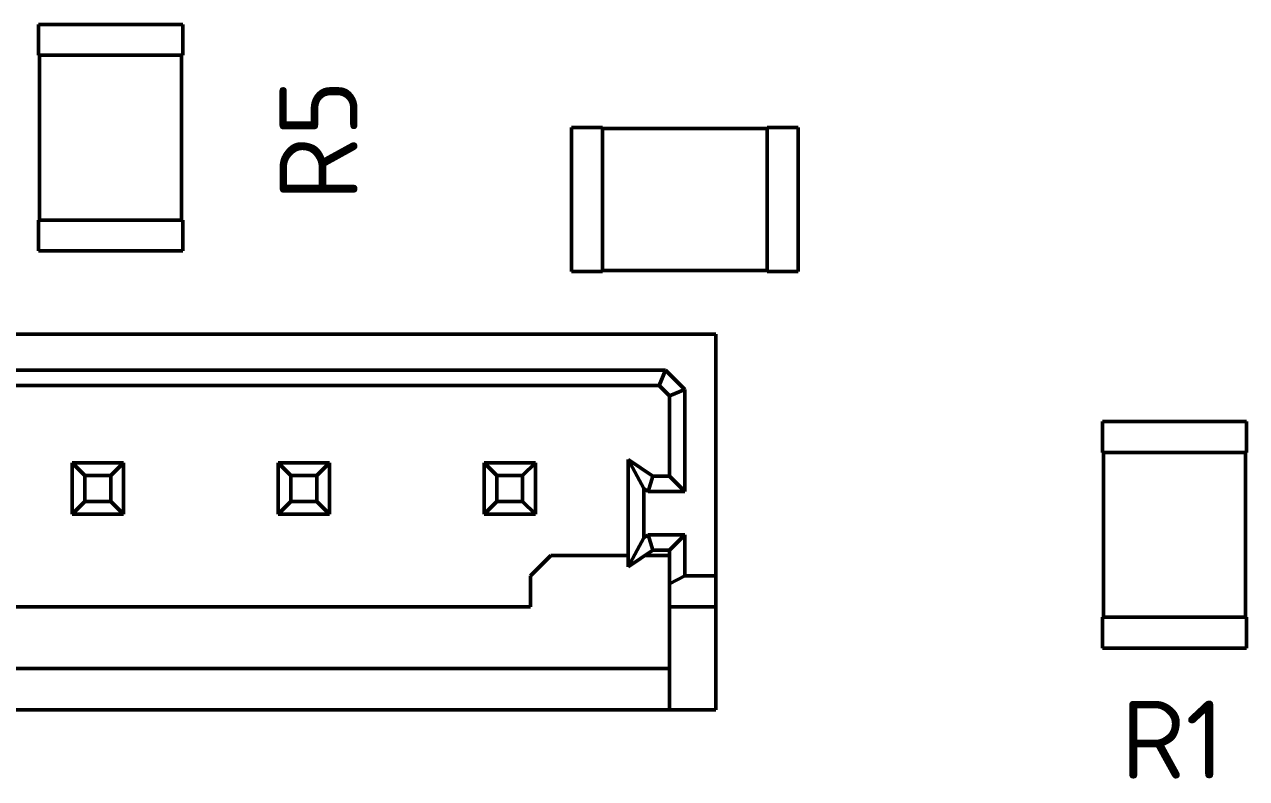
# Model space of a CAD drawing. Header units: millimetres. Extents: x 0 to 866, y 0 to 297.
# Drawn here: x 83.18 to 106.91, y 187.15 to 201.8 of the extents above; entities that cross this region are included whole.
import ezdxf

# ---------------------------------------------------------------- set-up
doc = ezdxf.new("R2010")
doc.units = ezdxf.units.MM
doc.layers.add('OSN50', color=3, linetype='Continuous', lineweight=50)
doc.layers.add('TEXT', color=1, linetype='Continuous', lineweight=30)
doc.styles.add('ISOCPEUR0', font='isocpeur.ttf', dxfattribs={"height": 3.704167})

msp = doc.modelspace()

# ---------------------------------------------------------------- linework, layer by layer
at = {"layer": 'OSN50', "color": 3}
for p, q in [((86.25, 201.8), (83.45, 201.8)), ((83.45, 201.8), (83.45, 201.2)), ((83.45, 201.8), (83.45, 201.2)), ((86.25, 201.8), (83.45, 201.8)), ((86.25, 201.8), (83.45, 201.8)), ((83.45, 201.8), (83.45, 201.2)), ((83.45, 201.8), (83.45, 201.2)), ((86.25, 201.8), (83.45, 201.8)), ((86.25, 201.2), (86.25, 201.8)), ((86.25, 201.8), (86.25, 201.2)), ((86.25, 201.2), (86.25, 201.8)), ((86.25, 201.8), (86.25, 201.2)), ((83.45, 201.2), (83.47, 201.2)), ((86.25, 201.2), (83.45, 201.2)), ((83.45, 201.2), (83.47, 201.2)), ((86.25, 201.2), (83.45, 201.2)), ((83.47, 201.2), (83.47, 198)), ((83.47, 201.2), (83.47, 198)), ((83.47, 201.2), (83.47, 198)), ((83.47, 201.2), (83.47, 198)), ((86.228, 198), (86.228, 201.2)), ((86.228, 201.2), (86.25, 201.2)), ((86.228, 201.2), (86.228, 198)), ((86.228, 198), (86.228, 201.2)), ((86.228, 201.2), (86.25, 201.2)), ((86.228, 201.2), (86.228, 198)), ((93.8, 199.8), (93.8, 197)), ((94.4, 199.8), (93.8, 199.8)), ((93.8, 199.8), (94.4, 199.8)), ((93.8, 199.8), (93.8, 197)), ((93.8, 199.8), (93.8, 197)), ((94.4, 199.8), (93.8, 199.8)), ((93.8, 199.8), (94.4, 199.8)), ((93.8, 199.8), (93.8, 197)), ((94.4, 199.778), (94.4, 199.8)), ((94.4, 199.8), (94.4, 197)), ((94.4, 199.778), (94.4, 199.8)), ((94.4, 199.8), (94.4, 197)), ((97.6, 199.778), (94.4, 199.778)), ((94.4, 199.778), (97.6, 199.778)), ((97.6, 199.778), (94.4, 199.778)), ((94.4, 199.778), (97.6, 199.778)), ((98.2, 199.8), (97.6, 199.8)), ((97.6, 199.8), (97.6, 199.778)), ((97.6, 199.8), (98.2, 199.8)), ((97.6, 197), (97.6, 199.8)), ((98.2, 199.8), (97.6, 199.8)), ((97.6, 199.8), (97.6, 199.778)), ((97.6, 199.8), (98.2, 199.8)), ((97.6, 197), (97.6, 199.8)), ((98.2, 197), (98.2, 199.8)), ((98.2, 199.8), (98.2, 197)), ((98.2, 197), (98.2, 199.8)), ((98.2, 199.8), (98.2, 197)), ((83.47, 198), (83.45, 198)), ((83.45, 198), (83.45, 197.4)), ((83.45, 198), (83.45, 197.4)), ((83.45, 198), (86.25, 198)), ((83.47, 198), (83.45, 198)), ((83.45, 198), (83.45, 197.4)), ((83.45, 198), (83.45, 197.4)), ((83.45, 198), (86.25, 198)), ((86.25, 198), (86.228, 198)), ((86.25, 198), (86.228, 198)), ((86.25, 197.4), (86.25, 198)), ((86.25, 198), (86.25, 197.4)), ((86.25, 197.4), (86.25, 198)), ((86.25, 198), (86.25, 197.4)), ((83.45, 197.4), (86.25, 197.4)), ((86.25, 197.4), (83.45, 197.4)), ((83.45, 197.4), (86.25, 197.4)), ((86.25, 197.4), (83.45, 197.4)), ((93.8, 197), (94.4, 197)), ((93.8, 197), (94.4, 197)), ((93.8, 197), (94.4, 197)), ((93.8, 197), (94.4, 197)), ((94.4, 197), (94.4, 197.02)), ((94.4, 197.02), (97.6, 197.02)), ((94.4, 197.02), (97.6, 197.02)), ((94.4, 197), (94.4, 197.02)), ((94.4, 197.02), (97.6, 197.02)), ((94.4, 197.02), (97.6, 197.02)), ((97.6, 197.02), (97.6, 197)), ((97.6, 197.02), (97.6, 197)), ((97.6, 197), (98.2, 197)), ((97.6, 197), (98.2, 197)), ((97.6, 197), (98.2, 197)), ((97.6, 197), (98.2, 197)), ((96.6, 195.784), (68.6, 195.784)), ((96.6, 195.784), (68.6, 195.784)), ((96.6, 195.784), (68.6, 195.784)), ((96.6, 195.784), (68.6, 195.784)), ((96.6, 188.484), (96.6, 195.784)), ((96.6, 191.084), (96.6, 195.784)), ((96.6, 188.484), (96.6, 195.784)), ((96.6, 191.084), (96.6, 195.784)), ((95.624, 195.084), (69.576, 195.084)), ((95.624, 195.084), (69.576, 195.084)), ((95.624, 195.084), (95.5, 194.784)), ((95.624, 195.084), (95.5, 194.784)), ((96, 194.708), (95.624, 195.084)), ((96, 194.708), (95.624, 195.084)), ((95.5, 194.784), (69.7, 194.784)), ((95.5, 194.784), (69.7, 194.784)), ((95.7, 194.584), (95.5, 194.784)), ((95.7, 194.584), (95.5, 194.784)), ((96, 194.708), (95.7, 194.584)), ((96, 194.708), (95.7, 194.584)), ((96, 192.724), (96, 194.708)), ((96, 192.724), (96, 194.708)), ((95.7, 193.024), (95.7, 194.584)), ((95.7, 193.024), (95.7, 194.584)), ((106.907, 194.084), (104.107, 194.084)), ((104.107, 194.084), (104.107, 193.484)), ((104.107, 194.084), (104.107, 193.484)), ((106.907, 194.084), (104.107, 194.084)), ((106.907, 194.084), (104.107, 194.084)), ((104.107, 194.084), (104.107, 193.484)), ((104.107, 194.084), (104.107, 193.484)), ((106.907, 194.084), (104.107, 194.084)), ((106.907, 193.484), (106.907, 194.084)), ((106.907, 194.084), (106.907, 193.484)), ((106.907, 193.484), (106.907, 194.084)), ((106.907, 194.084), (106.907, 193.484)), ((104.107, 193.484), (104.127, 193.484)), ((106.907, 193.484), (104.107, 193.484)), ((104.107, 193.484), (104.127, 193.484)), ((106.907, 193.484), (104.107, 193.484)), ((104.127, 193.484), (104.127, 190.284)), ((104.127, 193.484), (104.127, 190.284)), ((104.127, 193.484), (104.127, 190.284)), ((104.127, 193.484), (104.127, 190.284)), ((106.885, 190.284), (106.885, 193.484)), ((106.885, 193.484), (106.907, 193.484)), ((106.885, 193.484), (106.885, 190.284)), ((106.885, 190.284), (106.885, 193.484)), ((106.885, 193.484), (106.907, 193.484)), ((106.885, 193.484), (106.885, 190.284)), ((85.1, 193.284), (84.1, 193.284)), ((84.35, 193.034), (84.1, 193.284)), ((84.1, 192.284), (84.1, 193.284)), ((85.1, 193.284), (84.1, 193.284)), ((84.35, 193.034), (84.1, 193.284)), ((84.1, 192.284), (84.1, 193.284)), ((85.1, 193.284), (84.85, 193.034)), ((85.1, 193.284), (84.85, 193.034)), ((85.1, 192.284), (85.1, 193.284)), ((85.1, 192.284), (85.1, 193.284)), ((89.1, 193.284), (88.1, 193.284)), ((88.35, 193.034), (88.1, 193.284)), ((88.1, 192.284), (88.1, 193.284)), ((89.1, 193.284), (88.1, 193.284)), ((88.35, 193.034), (88.1, 193.284)), ((88.1, 192.284), (88.1, 193.284)), ((89.1, 193.284), (88.85, 193.034)), ((89.1, 193.284), (88.85, 193.034)), ((89.1, 192.284), (89.1, 193.284)), ((89.1, 192.284), (89.1, 193.284)), ((93.1, 193.284), (92.1, 193.284)), ((92.35, 193.034), (92.1, 193.284)), ((92.1, 192.284), (92.1, 193.284)), ((93.1, 193.284), (92.1, 193.284)), ((92.35, 193.034), (92.1, 193.284)), ((92.1, 192.284), (92.1, 193.284)), ((93.1, 193.284), (92.85, 193.034)), ((93.1, 193.284), (92.85, 193.034)), ((93.1, 192.284), (93.1, 193.284)), ((93.1, 192.284), (93.1, 193.284)), ((95.38, 193.024), (94.9, 193.344)), ((95.2, 192.784), (94.9, 193.344)), ((94.9, 191.264), (94.9, 193.344)), ((95.38, 193.024), (94.9, 193.344)), ((95.2, 192.784), (94.9, 193.344)), ((94.9, 191.264), (94.9, 193.344)), ((84.85, 193.034), (84.35, 193.034)), ((84.35, 192.534), (84.35, 193.034)), ((84.85, 193.034), (84.35, 193.034)), ((84.35, 192.534), (84.35, 193.034)), ((84.85, 192.534), (84.85, 193.034)), ((84.85, 192.534), (84.85, 193.034)), ((88.85, 193.034), (88.35, 193.034)), ((88.35, 192.534), (88.35, 193.034)), ((88.85, 193.034), (88.35, 193.034)), ((88.35, 192.534), (88.35, 193.034)), ((88.85, 192.534), (88.85, 193.034)), ((88.85, 192.534), (88.85, 193.034)), ((92.85, 193.034), (92.35, 193.034)), ((92.35, 192.534), (92.35, 193.034)), ((92.85, 193.034), (92.35, 193.034)), ((92.35, 192.534), (92.35, 193.034)), ((92.85, 192.534), (92.85, 193.034)), ((92.85, 192.534), (92.85, 193.034)), ((95.38, 193.024), (95.29, 192.724)), ((95.38, 193.024), (95.29, 192.724)), ((95.7, 193.024), (95.38, 193.024)), ((95.7, 193.024), (95.38, 193.024)), ((96, 192.724), (95.7, 193.024)), ((96, 192.724), (95.7, 193.024)), ((95.29, 192.724), (95.2, 192.784)), ((95.2, 191.824), (95.2, 192.784)), ((95.29, 192.724), (95.2, 192.784)), ((95.2, 191.824), (95.2, 192.784)), ((96, 192.724), (95.29, 192.724)), ((96, 192.724), (95.29, 192.724)), ((84.35, 192.534), (84.1, 192.284)), ((84.35, 192.534), (84.1, 192.284)), ((84.85, 192.534), (84.35, 192.534)), ((84.85, 192.534), (84.35, 192.534)), ((85.1, 192.284), (84.85, 192.534)), ((85.1, 192.284), (84.85, 192.534)), ((88.35, 192.534), (88.1, 192.284)), ((88.35, 192.534), (88.1, 192.284)), ((88.85, 192.534), (88.35, 192.534)), ((88.85, 192.534), (88.35, 192.534)), ((89.1, 192.284), (88.85, 192.534)), ((89.1, 192.284), (88.85, 192.534)), ((92.35, 192.534), (92.1, 192.284)), ((92.35, 192.534), (92.1, 192.284)), ((92.85, 192.534), (92.35, 192.534)), ((92.85, 192.534), (92.35, 192.534)), ((93.1, 192.284), (92.85, 192.534)), ((93.1, 192.284), (92.85, 192.534)), ((85.1, 192.284), (84.1, 192.284)), ((85.1, 192.284), (84.1, 192.284)), ((89.1, 192.284), (88.1, 192.284)), ((89.1, 192.284), (88.1, 192.284)), ((93.1, 192.284), (92.1, 192.284)), ((93.1, 192.284), (92.1, 192.284)), ((95.2, 191.824), (94.9, 191.264)), ((95.2, 191.824), (94.9, 191.264)), ((95.29, 191.884), (95.2, 191.824)), ((95.29, 191.884), (95.2, 191.824)), ((95.38, 191.584), (95.29, 191.884)), ((96, 191.884), (95.29, 191.884)), ((95.38, 191.584), (95.29, 191.884)), ((96, 191.884), (95.29, 191.884)), ((96, 191.884), (95.7, 191.584)), ((96, 191.884), (95.7, 191.584)), ((96, 191.084), (96, 191.884)), ((96, 191.084), (96, 191.884)), ((95.38, 191.584), (94.9, 191.264)), ((95.38, 191.584), (94.9, 191.264)), ((95.7, 191.584), (95.38, 191.584)), ((95.7, 191.584), (95.38, 191.584)), ((95.7, 190.934), (95.7, 191.584)), ((95.7, 190.934), (95.7, 191.584)), ((93.4, 191.484), (93, 191.084)), ((93.4, 191.484), (93, 191.084)), ((94.9, 191.484), (93.4, 191.484)), ((94.9, 191.484), (93.4, 191.484)), ((95.7, 191.484), (95.23, 191.484)), ((95.7, 191.484), (95.23, 191.484)), ((93, 190.484), (93, 191.084)), ((93, 190.484), (93, 191.084)), ((96, 191.084), (95.7, 190.934)), ((96, 191.084), (95.7, 190.934)), ((96.6, 191.084), (96, 191.084)), ((96.6, 191.084), (96, 191.084)), ((96.6, 190.484), (96.6, 191.084)), ((96.6, 190.484), (96.6, 191.084)), ((95.7, 190.484), (95.7, 190.934)), ((95.7, 190.484), (95.7, 190.934)), ((95.7, 190.484), (95.7, 190.934)), ((95.7, 190.484), (95.7, 190.934)), ((93, 190.484), (72.2, 190.484)), ((93, 190.484), (72.2, 190.484)), ((95.7, 188.484), (95.7, 190.484)), ((96.6, 190.484), (95.7, 190.484)), ((95.7, 188.484), (95.7, 190.484)), ((96.6, 190.484), (95.7, 190.484)), ((96.6, 188.484), (96.6, 190.484)), ((96.6, 188.484), (96.6, 190.484)), ((104.127, 190.284), (104.107, 190.284)), ((104.107, 190.284), (104.107, 189.684)), ((104.107, 190.284), (104.107, 189.684)), ((104.107, 190.284), (106.907, 190.284)), ((104.127, 190.284), (104.107, 190.284)), ((104.107, 190.284), (104.107, 189.684)), ((104.107, 190.284), (104.107, 189.684)), ((104.107, 190.284), (106.907, 190.284)), ((106.907, 190.284), (106.885, 190.284)), ((106.907, 190.284), (106.885, 190.284)), ((106.907, 189.684), (106.907, 190.284)), ((106.907, 190.284), (106.907, 189.684)), ((106.907, 189.684), (106.907, 190.284)), ((106.907, 190.284), (106.907, 189.684)), ((104.107, 189.684), (106.907, 189.684)), ((106.907, 189.684), (104.107, 189.684)), ((104.107, 189.684), (106.907, 189.684)), ((106.907, 189.684), (104.107, 189.684)), ((95.7, 189.284), (69.5, 189.284)), ((95.7, 189.284), (69.5, 189.284)), ((68.6, 188.484), (96.6, 188.484)), ((68.6, 188.484), (96.6, 188.484)), ((95.7, 188.484), (69.5, 188.484)), ((95.7, 188.484), (69.5, 188.484)), ((96.6, 188.484), (95.7, 188.484)), ((96.6, 188.484), (95.7, 188.484))]:
    msp.add_line(p, q, dxfattribs=at)

# ---------------------------------------------------------------- texts
at = {"layer": 'TEXT', "color": 1, "style": 'ISOCPEUR0'}
msp.add_text('R5', height=1.5158, rotation=90, dxfattribs=at).set_placement((89.641, 198.368))
msp.add_text('R1', height=1.5158, dxfattribs=at).set_placement((104.467, 187.147))

doc.saveas('drawing.dxf')
